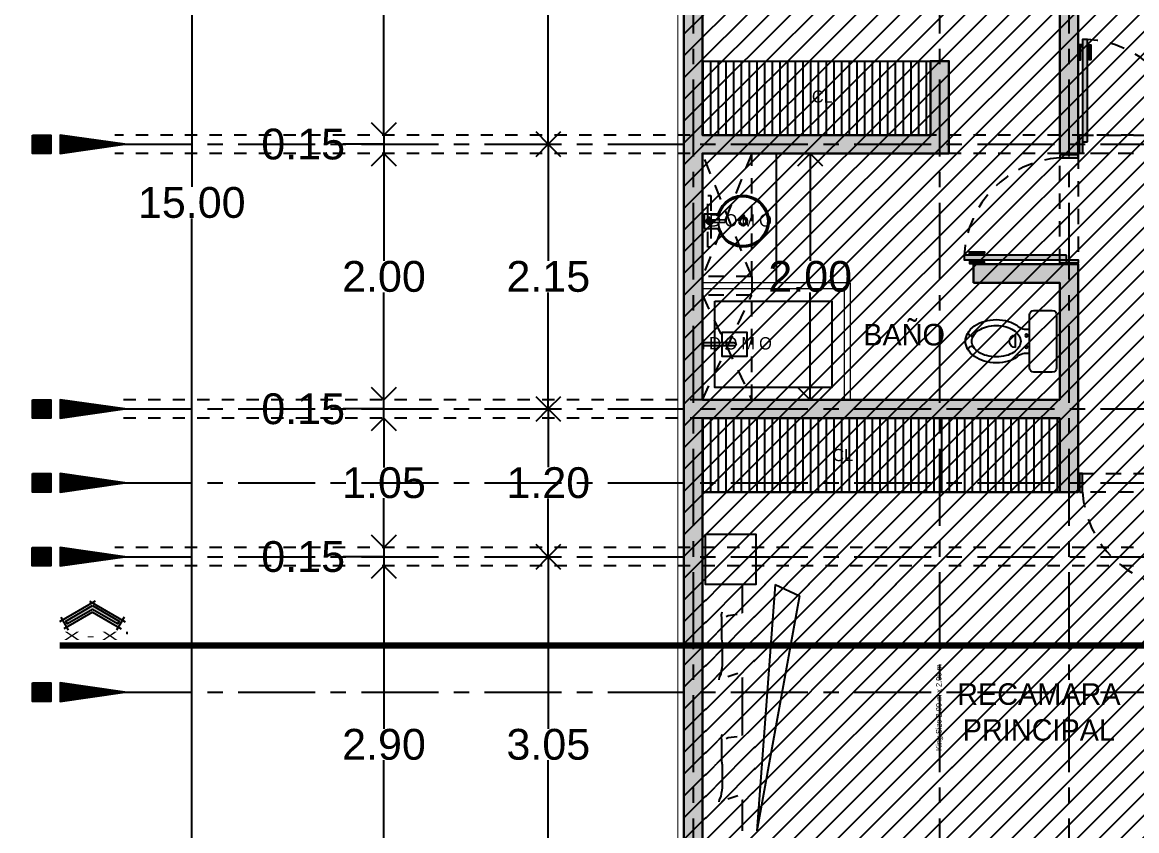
# Model space of a CAD drawing. Header units: metres. Extents: x -58 to 722, y -1100 to 345.
# Drawn here: x 88.6 to 97.65, y -491.79 to -485.22 of the extents above; entities that cross this region are included whole.
import ezdxf
from ezdxf.enums import TextEntityAlignment as Align

# ---------------------------------------------------------------- set-up
doc = ezdxf.new("R2010")
doc.units = ezdxf.units.M
doc.header["$MEASUREMENT"] = 0
doc.set_wipeout_variables(frame=1)
for name, pattern in [('ACAD_ISO07W100', [3, 0, -3]), ('CENTER2', [1.125, 0.75, -0.125, 0.125, -0.125]), ('CENTERX2', [4, 2.5, -0.5, 0.5, -0.5]), ('HIDDEN2', [0.1875, 0.125, -0.0625])]:
    doc.linetypes.add(name, pattern=pattern)
doc.layers.get('0').update_dxf_attribs({"color": 255})
doc.layers.get('DEFPOINTS').update_dxf_attribs({"color": 250})
for name, color, linetype in [('A-HATCH', 252, 'Continuous'), ('A-PROYECCIONES', 191, 'HIDDEN2'), ('FSR_ARQ_001TERRENO', 8, 'Continuous'), ('FSR_ARQ_003RELLENODEMUROS', 251, 'Continuous'), ('FSR_ARQ_007PROYECCIONES', 200, 'HIDDEN2'), ('FSR_ARQ_008MOBILIARIO', 115, 'Continuous'), ('FSR_ARQ_011MOBILIARIOSANI', 124, 'Continuous'), ('FSR_ARQ_012PUERTAS', 233, 'Continuous'), ('FSR_ARQ_014TEXTOS', 142, 'Continuous'), ('FSR_ARQ_015COTAS', 125, 'Continuous'), ('FSR_ARQ_016EJES', 135, 'CENTER2'), ('FSR_ARQ_017EJESTEXT', 135, 'Continuous'), ('FSR_ARQ_022AREAS', 110, 'Continuous'), ('FSR_ARQ_024LINEACORTE', 10, 'Continuous'), ('MOBILIARIO', 125, 'Continuous')]:
    doc.layers.add(name, color=color, linetype=linetype)
doc.layers.add('FSR_ARQ_002MURO', color=150, linetype='Continuous', lineweight=30)
doc.layers.add('FSR_ARQ_013VENTANAS', color=4, linetype='Continuous', lineweight=5)
doc.styles.add('Arial', font='arial.ttf')
doc.styles.add('ESPACIOS', font='GOTHIC.TTF')
doc.styles.add('ROMANT', font='romant.shx')
doc.styles.add('style1', font='arial.ttf')
doc.dimstyles.new('PP_PACO', dxfattribs={"dimtxt": 0.18, "dimasz": 0.075, "dimexe": 0.075, "dimexo": 0, "dimgap": 0, "dimtad": 0, "dimtih": 1, "dimtoh": 1, "dimzin": 1, "dimdsep": 46, "dimtxsty": 'style1', "dimcen": 0.15, "dimse1": 1, "dimse2": 1, "dimclrd": 256, "dimclre": 256, "dimadec": 0, "dimazin": 0, "dimtfac": 1, "dimtmove": 0, "dimatfit": 3, "dimfxl": 0.075, "dimarcsym": 0})
pattern_1 = [(0, (214.568103, -440.040968), (0.0078125, 0.015625), [0, -0.015625])]
pattern_2 = [(90, (214.5681, -440.04097), (-0.0625, 4e-18), [])]

# ---------------------------------------------------------------- blocks, each defined once
blk = doc.blocks.new('JAR-Almohada cama')
at = {"color": 0, "linetype": 'ByBlock'}
blk.add_wipeout([(-0.3039, 0.1688), (-0.2776, 0.1648), (-0.2047, 0.1648), (-0.1804, 0.1685), (-0.0134, 0.1685), (0.0109, 0.1769), (0.0352, 0.1769), (0.0451, 0.1727), (0.0127, 0.1659), (0.037, 0.1579), (0.2144, 0.1491), (0.2371, 0.1374), (0.2647, 0.1146), (0.2573, 0.093), (0.2501, 0.0405), (0.243, -0.0119), (0.2451, -0.0282), (0.2561, -0.0642), (0.2672, -0.1003), (0.2711, -0.1125), (0.2717, -0.1297), (0.2565, -0.1436), (0.2366, -0.1489), (0.0556, -0.1535), (0.0204, -0.1543), (-0.1504, -0.1459), (-0.1747, -0.1379), (-0.199, -0.1337), (-0.2233, -0.1337), (-0.2476, -0.1258), (-0.2597, -0.1014), (-0.2647, -0.0654), (-0.2696, -0.0293), (-0.2655, 0.0633), (-0.2621, 0.0701), (-0.2818, 0.1161), (-0.2898, 0.1404)], dxfattribs=at)
for points in [[(0.2611, 0.1155), (0.2371, 0.1215), (0.2129, 0.1173), (0.045, 0.1173), (0.0141, 0.1119), (-0.1683, 0.1119), (-0.1926, 0.1161), (-0.2169, 0.1199), (-0.2412, 0.1241), (-0.2655, 0.1362), (-0.2863, 0.1398)], [(-0.2612, 0.0677), (-0.2332, -0.013)], [(0.2427, -0.01), (0.233, 0.0644), (0.225, 0.0808)]]:
    blk.add_lwpolyline(points, dxfattribs=at)
blk = doc.blocks.new('JAR-Cama King')
at = {"color": 0, "linetype": 'ByBlock'}
blk.add_wipeout([(-1, -0.025), (1, -0.025), (1, -1.975), (0.9976, -1.9905), (0.9905, -2.0044), (0.9794, -2.0155), (0.9655, -2.0226), (0.95, -2.025), (-0.95, -2.025), (-0.9655, -2.0226), (-0.9794, -2.0155), (-0.9905, -2.0044), (-0.9976, -1.9905), (-1, -1.975)], dxfattribs=at)
for p, q in [((-1, -0.3265), (1, -0.3265)), ((1, -0.5893), (-1, -0.442)), ((0.9074, -0.7882), (-1, -0.442)), ((1, -0.5893), (0.9074, -0.7882))]:
    blk.add_line(p, q, dxfattribs=at)
at = {"layer": 'DEFPOINTS', "color": 0, "linetype": 'ByBlock', "insert": (0, -1.925), "char_height": 0.045, "width": 1.078932, "attachment_point": 5}
blk.add_mtext('King Size 2.00 m x 2.00 m', dxfattribs=at)
at = {"color": 0, "linetype": 'ByBlock'}
for p in [(-0.4797, -0.273), (0.5129, -0.273)]:
    blk.add_blockref('JAR-Almohada cama', p, dxfattribs=at)
blk = doc.blocks.new('WC')
for p, q in [((0.02, 0.215), (0.02, -0.215)), ((0.205, 0.25), (0.055, 0.25)), ((0.24, -0.215), (0.24, 0.215)), ((0.3534, -0.0519), (0.3534, 0.0522)), ((0.055, -0.25), (0.205, -0.25))]:
    blk.add_line(p, q)
blk.add_lwpolyline([(0.7086, 0, 0.144399), (0.6952, 0.0454, 0.107176), (0.6504, 0.09, 0.077789), (0.5892, 0.117, 0.064981), (0.51, 0.1273, 0.064981), (0.4308, 0.117, 0.077789), (0.3696, 0.09, 0.107176), (0.3248, 0.0454, 0.144399), (0.3114, 0, 0.144399), (0.3248, -0.0454, 0.107176), (0.3696, -0.09, 0.077789), (0.4308, -0.117, 0.064981), (0.51, -0.1273, 0.064981), (0.5892, -0.117, 0.077789), (0.6504, -0.09, 0.107176), (0.6952, -0.0454, 0.144399)], format="xyb", close=True)
blk.add_lwpolyline([(0.3418, -0.13, 0.072633), (0.4109, -0.1616, 0.070933), (0.51, -0.1757, 0.070933), (0.6091, -0.1616, 0.082513), (0.6868, -0.1242, 0.10681), (0.7426, -0.0637, 0.133944), (0.76, 0, 0.133944)], format="xyb")
for centre in [(0.265, 0.047), (0.265, -0.047)]:
    blk.add_circle(centre, 0.01)
for centre, radius, start, end in [((0.055, 0.215), 0.035, 90, 180), ((0.205, 0.215), 0.035, 0, 90), ((0.2687, 0.1904), 0.0949, 252.41966, 320.42385), ((0.4844, -0.0909), 0.2629, 106.22954, 122.84662), ((0.51, -0.1788), 0.3545, 90, 106.22954), ((0.51, -0.1788), 0.3545, 73.77046, 90), ((0.5356, -0.0909), 0.2629, 54.9026, 73.77046), ((0.5747, -0.0352), 0.1949, 30.51608, 54.9026), ((0.3516, 0.0002), 0.052, 271.97611, 88.02389), ((0.7094, 0.0672), 0.0261, 237.38977, 26.24718), ((0.6345, 0), 0.1255, 0, 30.51608), ((0.7094, -0.0672), 0.0261, 333.75282, 122.61023), ((0.2687, -0.1904), 0.0949, 39.57615, 107.58034), ((0.055, -0.215), 0.035, 180, 270), ((0.205, -0.215), 0.035, 270, 0)]:
    blk.add_arc(centre, radius, start, end)
blk = doc.blocks.new('ARP-PUERTA 0.90')
h = blk.add_hatch(color=256)
h.dxf.hatch_style = 1
h.paths.add_polyline_path([(0.075, 0.02), (0.075, 0.85), (0.035, 0.85), (0.035, 0.02)])
h.paths.add_polyline_path([(0.01, 0.075), (0.035, 0.075), (0.035, -0.075), (0.01, -0.075)])
h.paths.add_polyline_path([(0.89, 0.075), (0.865, 0.075), (0.865, -0.075), (0.89, -0.075)])
for points in [[(0.075, 0.02), (0.075, 0.85), (0.035, 0.85), (0.035, 0.02)], [(0.01, 0.075), (0.035, 0.075), (0.035, -0.075), (0.01, -0.075)], [(0.89, 0.075), (0.865, 0.075), (0.865, -0.075), (0.89, -0.075)]]:
    blk.add_lwpolyline(points, close=True)
for points in [[(0.0325, 0.8062), (0.0075, 0.8062), (0.0075, 0.6862), (0.02, 0.6862), (0.02, 0.7937), (0.0325, 0.7937)], [(0.035, 0.7887), (0.0325, 0.7887), (0.0325, 0.8112), (0.035, 0.8112)], [(0.075, 0.7887), (0.0775, 0.7887), (0.0775, 0.8112), (0.075, 0.8112)], [(0.0775, 0.8062), (0.1025, 0.8062), (0.1025, 0.6862), (0.09, 0.6862), (0.09, 0.7937), (0.0775, 0.7937)], [(0.01, 0.065), (0, 0.065), (0, -0.065), (0.01, -0.065)], [(0.89, 0.065), (0.9, 0.065), (0.9, -0.065), (0.89, -0.065)]]:
    blk.add_lwpolyline(points)
at = {"layer": 'A-PROYECCIONES'}
blk.add_lwpolyline([(0, 0.075), (0.9, 0.075), (0.9, -0.075), (0, -0.075)], close=True, dxfattribs=at)
blk.add_arc((0.0311, 0.0151), 0.8361, 4.11114, 86.98715, dxfattribs=at)
blk = doc.blocks.new('OVAMONO')
for p, q in [((-0.06, -0.02), (0.06, -0.02)), ((-0.06, -0.02), (-0.06, -0.1358)), ((-0.0214, -0.0591), (-0.03, -0.0591)), ((-0.0143, -0.0804), (-0.01, -0.191)), ((-0.0038, -0.0415), (-0.0038, -0.0328)), ((-0.0038, -0.0928), (-0.0038, -0.0842)), ((0.0038, -0.0415), (0.0038, -0.0328)), ((0.0038, -0.0928), (0.0038, -0.0842)), ((0.01, -0.191), (0.0143, -0.0804)), ((0.03, -0.0591), (0.0214, -0.0591)), ((0.03, -0.0666), (0.0214, -0.0666)), ((0.06, -0.02), (0.06, -0.1358)), ((-0.01, -0.191), (0.01, -0.191))]:
    blk.add_line(p, q)
at = {"linetype": 'HIDDEN2'}
blk.add_lwpolyline([(0.21, -0.0501), (-0.21, -0.0501), (-0.21, -0.0755), (0.21, -0.0755)], close=True, dxfattribs=at)
blk.add_lwpolyline([(-0.0214, -0.0666), (-0.03, -0.0666)])
for centre, radius in [((0, -0.0628), 0.00413), ((0, -0.337), 0.035), ((0, -0.337), 0.025)]:
    blk.add_circle(centre, radius)
for centre, radius, start, end in [((-0.0362, -0.0628), 0.00723, 328.46668, 31.53332), ((0, -0.0628), 0.0227, 99.59407, 170.40593), ((0, -0.0628), 0.0227, 189.59407, 260.40593), ((-0.0214, -0.0415), 0.0176, 270, 0), ((-0.0214, -0.0842), 0.0176, 0, 90), ((0, -0.0267), 0.00723, 238.46668, 301.53332), ((0, -0.0628), 0.0227, 9.59407, 80.40593), ((0.0214, -0.0415), 0.0176, 180, 270), ((0, -0.0628), 0.0227, 279.59407, 350.40593), ((0.0214, -0.0842), 0.0176, 90, 180), ((0.0362, -0.0628), 0.00723, 148.46668, 211.53332), ((0, -0.337), 0.21, 106.60315, 73.40005), ((0, -0.337), 0.2, 93.46752, 86.53382), ((0, -0.099), 0.00723, 58.46668, 121.53332)]:
    blk.add_arc(centre, radius, start, end)
blk = doc.blocks.new('ARP-REGADERA')
blk.add_wipeout([(0.04, 0), (0.04, -0.01), (0.0125, -0.01), (0.0125, -0.16), (0.1, -0.16), (0.1, -0.36), (-0.1, -0.36), (-0.1, -0.16), (-0.0125, -0.16), (-0.0125, -0.01), (-0.04, -0.01), (-0.04, 0)])
for p, q in [((-0.04, -0.01), (-0.04, 0)), ((-0.04, 0), (0.04, 0)), ((0.04, 0), (0.04, -0.01)), ((0.04, -0.01), (-0.04, -0.01)), ((-0.0125, -0.26), (-0.0125, -0.01)), ((0.0125, -0.26), (0.0125, -0.01))]:
    blk.add_line(p, q)
blk.add_lwpolyline([(-0.0125, -0.16), (-0.1, -0.16), (-0.1, -0.36), (0.1, -0.36), (0.1, -0.16), (0.0125, -0.16)])
blk.add_arc((0, -0.26), 0.0125, 180, 0)
blk = doc.blocks.new('Di-p0102')
at = {"const_width": 0.2}
blk.add_lwpolyline([(-0.8, 0), (-1, 0)], dxfattribs=at)
for points in [[(-1, 0.1), (-0.8, 0.1), (-0.8, -0.1), (-1, -0.1)], [(0, 0), (-0.7, 0.1), (-0.7, -0.1)]]:
    blk.add_lwpolyline(points, close=True)
blk.add_lwpolyline([(0, 0, 0, 0.2, 0), (-0.7, 0, 0.2, 0.2, 0)], format="xyseb")
at = {"style": 'ROMANT'}
blk.add_attdef('A', text='', height=0.6, dxfattribs=at).set_placement((-1.3, 0), align=Align.MIDDLE_RIGHT)
blk = doc.blocks.new('_Open90')
at = {"color": 0, "linetype": 'ByBlock', "lineweight": -2}
for p, q in [((-0.5, 0.5), (0, 0)), ((0, 0), (-1, 0)), ((0, 0), (-0.5, -0.5))]:
    blk.add_line(p, q, dxfattribs=at)
blk = doc.blocks.new('*D390')
at = {"layer": 'DEFPOINTS', "color": 0, "ltscale": 0.005, "transparency": 16777216}
for p in [(93.0469, -482.2615), (92.8739, -486.2115), (93.0688, -486.2115)]:
    blk.add_point(p, dxfattribs=at)
at = {"layer": 'FSR_ARQ_015COTAS', "lineweight": -2, "ltscale": 0.005, "transparency": 16777216}
for p, q in [((92.8739, -482.4615), (92.8739, -484.1088)), ((92.8739, -486.0115), (92.8739, -484.3643))]:
    blk.add_line(p, q, dxfattribs=at)
at = {"layer": 'FSR_ARQ_015COTAS', "lineweight": -2, "ltscale": 0.005, "transparency": 16777216, "xscale": 0.2, "yscale": 0.2, "zscale": 0.2}
for p, rotation in [((92.8739, -482.2615), 90), ((92.8739, -486.2115), 270)]:
    blk.add_blockref('_Open90', p, dxfattribs=dict(at, rotation=rotation))
at = {"layer": 'FSR_ARQ_015COTAS', "color": 0, "ltscale": 0.005, "transparency": 16777216, "insert": (92.8739, -484.2365), "char_height": 0.25, "attachment_point": 5, "style": 'style1'}
blk.add_mtext('3.95', dxfattribs=at)
blk = doc.blocks.new('*D391')
at = {"layer": 'DEFPOINTS', "color": 0, "ltscale": 0.005, "transparency": 16777216}
for p in [(93.0688, -486.2115), (92.8739, -488.3615), (92.9839, -488.3615)]:
    blk.add_point(p, dxfattribs=at)
at = {"layer": 'FSR_ARQ_015COTAS', "lineweight": -2, "ltscale": 0.005, "transparency": 16777216}
for p, q in [((92.8739, -486.4115), (92.8739, -487.1589)), ((92.8739, -488.1615), (92.8739, -487.4142))]:
    blk.add_line(p, q, dxfattribs=at)
at = {"layer": 'FSR_ARQ_015COTAS', "lineweight": -2, "ltscale": 0.005, "transparency": 16777216, "xscale": 0.2, "yscale": 0.2, "zscale": 0.2}
for p, rotation in [((92.8739, -486.2115), 90), ((92.8739, -488.3615), 270)]:
    blk.add_blockref('_Open90', p, dxfattribs=dict(at, rotation=rotation))
at = {"layer": 'FSR_ARQ_015COTAS', "color": 0, "ltscale": 0.005, "transparency": 16777216, "insert": (92.8739, -487.2865), "char_height": 0.25, "attachment_point": 5, "style": 'style1'}
blk.add_mtext('2.15', dxfattribs=at)
blk = doc.blocks.new('*D392')
at = {"layer": 'DEFPOINTS', "color": 0, "ltscale": 0.005, "transparency": 16777216}
for p in [(92.9839, -488.3615), (92.8739, -489.5615), (93.0356, -489.5615)]:
    blk.add_point(p, dxfattribs=at)
at = {"layer": 'FSR_ARQ_015COTAS', "lineweight": -2, "ltscale": 0.005, "transparency": 16777216}
for p, q in [((92.8739, -488.5615), (92.8739, -488.8339)), ((92.8739, -489.3615), (92.8739, -489.0892))]:
    blk.add_line(p, q, dxfattribs=at)
at = {"layer": 'FSR_ARQ_015COTAS', "lineweight": -2, "ltscale": 0.005, "transparency": 16777216, "xscale": 0.2, "yscale": 0.2, "zscale": 0.2}
for p, rotation in [((92.8739, -488.3615), 90), ((92.8739, -489.5615), 270)]:
    blk.add_blockref('_Open90', p, dxfattribs=dict(at, rotation=rotation))
at = {"layer": 'FSR_ARQ_015COTAS', "color": 0, "ltscale": 0.005, "transparency": 16777216, "insert": (92.8739, -488.9615), "char_height": 0.25, "attachment_point": 5, "style": 'style1'}
blk.add_mtext('1.20', dxfattribs=at)
blk = doc.blocks.new('*D393')
at = {"layer": 'DEFPOINTS', "color": 0, "ltscale": 0.005, "transparency": 16777216}
for p in [(93.0356, -489.5615), (92.8739, -492.6115), (92.9497, -492.6115)]:
    blk.add_point(p, dxfattribs=at)
at = {"layer": 'FSR_ARQ_015COTAS', "lineweight": -2, "ltscale": 0.005, "transparency": 16777216}
for p, q in [((92.8739, -489.7615), (92.8739, -490.9588)), ((92.8739, -492.4115), (92.8739, -491.2143))]:
    blk.add_line(p, q, dxfattribs=at)
at = {"layer": 'FSR_ARQ_015COTAS', "lineweight": -2, "ltscale": 0.005, "transparency": 16777216, "xscale": 0.2, "yscale": 0.2, "zscale": 0.2}
for p, rotation in [((92.8739, -489.5615), 90), ((92.8739, -492.6115), 270)]:
    blk.add_blockref('_Open90', p, dxfattribs=dict(at, rotation=rotation))
at = {"layer": 'FSR_ARQ_015COTAS', "color": 0, "ltscale": 0.005, "transparency": 16777216, "insert": (92.8739, -491.0865), "char_height": 0.25, "attachment_point": 5, "style": 'style1'}
blk.add_mtext('3.05', dxfattribs=at)
blk = doc.blocks.new('*D501')
at = {"layer": 'DEFPOINTS', "color": 0, "ltscale": 0.005, "transparency": 16777216}
for p in [(91.6852, -482.3365), (91.54, -486.1365), (92.0016, -486.1365)]:
    blk.add_point(p, dxfattribs=at)
at = {"layer": 'FSR_ARQ_015COTAS', "lineweight": -2, "ltscale": 0.005, "transparency": 16777216}
for p, q in [((91.54, -482.5365), (91.54, -484.1088)), ((91.54, -485.9365), (91.54, -484.3643))]:
    blk.add_line(p, q, dxfattribs=at)
at = {"layer": 'FSR_ARQ_015COTAS', "lineweight": -2, "ltscale": 0.005, "transparency": 16777216, "xscale": 0.2, "yscale": 0.2, "zscale": 0.2}
for p, rotation in [((91.54, -482.3365), 90), ((91.54, -486.1365), 270)]:
    blk.add_blockref('_Open90', p, dxfattribs=dict(at, rotation=rotation))
at = {"layer": 'FSR_ARQ_015COTAS', "color": 0, "ltscale": 0.005, "transparency": 16777216, "insert": (91.54, -484.2365), "char_height": 0.25, "attachment_point": 5, "style": 'style1'}
blk.add_mtext('3.80', dxfattribs=at)
blk = doc.blocks.new('*D502')
at = {"layer": 'DEFPOINTS', "color": 0, "ltscale": 0.005, "transparency": 16777216}
for p in [(92.0016, -486.1365), (91.54, -486.2865), (91.9967, -486.2865)]:
    blk.add_point(p, dxfattribs=at)
at = {"layer": 'FSR_ARQ_015COTAS', "lineweight": -2, "ltscale": 0.005, "transparency": 16777216}
for p, q in [((91.54, -485.9365), (91.54, -485.7365)), ((91.54, -486.1365), (91.54, -486.2865)), ((91.54, -486.1365), (91.54, -486.2865)), ((91.54, -486.2115), (91.2097, -486.2115)), ((91.54, -486.4865), (91.54, -486.6865))]:
    blk.add_line(p, q, dxfattribs=at)
at = {"layer": 'FSR_ARQ_015COTAS', "lineweight": -2, "ltscale": 0.005, "transparency": 16777216, "xscale": 0.2, "yscale": 0.2, "zscale": 0.2}
for p, rotation in [((91.54, -486.1365), 270), ((91.54, -486.2865), 90)]:
    blk.add_blockref('_Open90', p, dxfattribs=dict(at, rotation=rotation))
at = {"layer": 'FSR_ARQ_015COTAS', "color": 0, "ltscale": 0.005, "transparency": 16777216, "insert": (90.8841, -486.2115), "char_height": 0.25, "attachment_point": 5, "style": 'style1'}
blk.add_mtext('0.15', dxfattribs=at)
blk = doc.blocks.new('*D503')
at = {"layer": 'DEFPOINTS', "color": 0, "ltscale": 0.005, "transparency": 16777216}
for p in [(95.4561, -486.2865), (91.2996, -488.2865), (94.9994, -488.2865)]:
    blk.add_point(p, dxfattribs=at)
at = {"layer": 'FSR_ARQ_015COTAS', "lineweight": -2, "ltscale": 0.005, "transparency": 16777216}
for p, q in [((94.9994, -486.4865), (94.9994, -487.1589)), ((94.9994, -488.0865), (94.9994, -487.4142))]:
    blk.add_line(p, q, dxfattribs=at)
at = {"layer": 'FSR_ARQ_015COTAS', "lineweight": -2, "ltscale": 0.005, "transparency": 16777216, "xscale": 0.2, "yscale": 0.2, "zscale": 0.2}
for p, rotation in [((94.9994, -486.2865), 90), ((94.9994, -488.2865), 270)]:
    blk.add_blockref('_Open90', p, dxfattribs=dict(at, rotation=rotation))
at = {"layer": 'FSR_ARQ_015COTAS', "color": 0, "ltscale": 0.005, "transparency": 16777216, "insert": (94.9994, -487.2865), "char_height": 0.25, "attachment_point": 5, "style": 'style1'}
blk.add_mtext('2.00', dxfattribs=at)
blk = doc.blocks.new('*D504')
at = {"layer": 'DEFPOINTS', "color": 0, "ltscale": 0.005, "transparency": 16777216}
for p in [(92.0568, -489.4865), (91.54, -489.6365), (92.033, -489.6365)]:
    blk.add_point(p, dxfattribs=at)
at = {"layer": 'FSR_ARQ_015COTAS', "lineweight": -2, "ltscale": 0.005, "transparency": 16777216}
for p, q in [((91.54, -489.2865), (91.54, -489.0865)), ((91.54, -489.4865), (91.54, -489.6365)), ((91.54, -489.4865), (91.54, -489.6365)), ((91.54, -489.5615), (91.2097, -489.5615)), ((91.54, -489.8365), (91.54, -490.0365))]:
    blk.add_line(p, q, dxfattribs=at)
at = {"layer": 'FSR_ARQ_015COTAS', "lineweight": -2, "ltscale": 0.005, "transparency": 16777216, "xscale": 0.2, "yscale": 0.2, "zscale": 0.2}
for p, rotation in [((91.54, -489.4865), 270), ((91.54, -489.6365), 90)]:
    blk.add_blockref('_Open90', p, dxfattribs=dict(at, rotation=rotation))
at = {"layer": 'FSR_ARQ_015COTAS', "color": 0, "ltscale": 0.005, "transparency": 16777216, "insert": (90.8841, -489.5615), "char_height": 0.25, "attachment_point": 5, "style": 'style1'}
blk.add_mtext('0.15', dxfattribs=at)
blk = doc.blocks.new('*D505')
at = {"layer": 'DEFPOINTS', "color": 0, "ltscale": 0.005, "transparency": 16777216}
for p in [(92.033, -489.6365), (91.54, -492.5365), (92.1342, -492.5365)]:
    blk.add_point(p, dxfattribs=at)
at = {"layer": 'FSR_ARQ_015COTAS', "lineweight": -2, "ltscale": 0.005, "transparency": 16777216}
for p, q in [((91.54, -489.8365), (91.54, -490.9589)), ((91.54, -492.3365), (91.54, -491.2142))]:
    blk.add_line(p, q, dxfattribs=at)
at = {"layer": 'FSR_ARQ_015COTAS', "lineweight": -2, "ltscale": 0.005, "transparency": 16777216, "xscale": 0.2, "yscale": 0.2, "zscale": 0.2}
for p, rotation in [((91.54, -489.6365), 90), ((91.54, -492.5365), 270)]:
    blk.add_blockref('_Open90', p, dxfattribs=dict(at, rotation=rotation))
at = {"layer": 'FSR_ARQ_015COTAS', "color": 0, "ltscale": 0.005, "transparency": 16777216, "insert": (91.54, -491.0865), "char_height": 0.25, "attachment_point": 5, "style": 'style1'}
blk.add_mtext('2.90', dxfattribs=at)
blk = doc.blocks.new('*D508')
at = {"layer": 'DEFPOINTS', "color": 0, "ltscale": 0.005, "transparency": 16777216}
for p in [(89.9798, -479.186), (93.9248, -479.186), (93.9248, -494.186)]:
    blk.add_point(p, dxfattribs=at)
at = {"layer": 'FSR_ARQ_015COTAS', "lineweight": -2, "ltscale": 0.005, "transparency": 16777216}
for p, q in [((89.9798, -479.386), (89.9798, -486.5584)), ((89.9798, -493.986), (89.9798, -486.8137))]:
    blk.add_line(p, q, dxfattribs=at)
at = {"layer": 'FSR_ARQ_015COTAS', "lineweight": -2, "ltscale": 0.005, "transparency": 16777216, "xscale": 0.2, "yscale": 0.2, "zscale": 0.2}
for p, rotation in [((89.9798, -479.186), 90), ((89.9798, -494.186), 270)]:
    blk.add_blockref('_Open90', p, dxfattribs=dict(at, rotation=rotation))
at = {"layer": 'FSR_ARQ_015COTAS', "color": 0, "ltscale": 0.005, "transparency": 16777216, "insert": (89.9798, -486.686), "char_height": 0.25, "attachment_point": 5, "style": 'style1'}
blk.add_mtext('15.00', dxfattribs=at)
blk = doc.blocks.new('*D586')
at = {"layer": 'DEFPOINTS', "color": 0, "ltscale": 0.005, "transparency": 16777216}
for p in [(91.54, -488.4365), (91.7405, -488.4365), (92.0568, -489.4865)]:
    blk.add_point(p, dxfattribs=at)
at = {"layer": 'FSR_ARQ_015COTAS', "lineweight": -2, "ltscale": 0.005, "transparency": 16777216}
for p, q in [((91.54, -488.6365), (91.54, -488.8339)), ((91.54, -489.2865), (91.54, -489.0892))]:
    blk.add_line(p, q, dxfattribs=at)
at = {"layer": 'FSR_ARQ_015COTAS', "lineweight": -2, "ltscale": 0.005, "transparency": 16777216, "xscale": 0.2, "yscale": 0.2, "zscale": 0.2}
for p, rotation in [((91.54, -488.4365), 90), ((91.54, -489.4865), 270)]:
    blk.add_blockref('_Open90', p, dxfattribs=dict(at, rotation=rotation))
at = {"layer": 'FSR_ARQ_015COTAS', "color": 0, "ltscale": 0.005, "transparency": 16777216, "insert": (91.54, -488.9615), "char_height": 0.25, "attachment_point": 5, "style": 'style1'}
blk.add_mtext('1.05', dxfattribs=at)
blk = doc.blocks.new('*D587')
at = {"layer": 'DEFPOINTS', "color": 0, "ltscale": 0.005, "transparency": 16777216}
for p in [(91.54, -488.2865), (91.7405, -488.2865), (91.7405, -488.4365)]:
    blk.add_point(p, dxfattribs=at)
at = {"layer": 'FSR_ARQ_015COTAS', "lineweight": -2, "ltscale": 0.005, "transparency": 16777216}
for p, q in [((91.54, -488.0865), (91.54, -487.8865)), ((91.54, -488.3615), (91.2097, -488.3615)), ((91.54, -488.4365), (91.54, -488.2865)), ((91.54, -488.4365), (91.54, -488.2865)), ((91.54, -488.6365), (91.54, -488.8365))]:
    blk.add_line(p, q, dxfattribs=at)
at = {"layer": 'FSR_ARQ_015COTAS', "lineweight": -2, "ltscale": 0.005, "transparency": 16777216, "xscale": 0.2, "yscale": 0.2, "zscale": 0.2}
for p, rotation in [((91.54, -488.2865), 270), ((91.54, -488.4365), 90)]:
    blk.add_blockref('_Open90', p, dxfattribs=dict(at, rotation=rotation))
at = {"layer": 'FSR_ARQ_015COTAS', "color": 0, "ltscale": 0.005, "transparency": 16777216, "insert": (90.8841, -488.3615), "char_height": 0.25, "attachment_point": 5, "style": 'style1'}
blk.add_mtext('0.15', dxfattribs=at)
blk = doc.blocks.new('*D588')
at = {"layer": 'DEFPOINTS', "color": 0, "ltscale": 0.005, "transparency": 16777216}
for p in [(91.54, -486.2865), (91.91, -486.2865), (91.7405, -488.2865)]:
    blk.add_point(p, dxfattribs=at)
at = {"layer": 'FSR_ARQ_015COTAS', "lineweight": -2, "ltscale": 0.005, "transparency": 16777216}
for p, q in [((91.54, -486.4865), (91.54, -487.1589)), ((91.54, -488.0865), (91.54, -487.4142))]:
    blk.add_line(p, q, dxfattribs=at)
at = {"layer": 'FSR_ARQ_015COTAS', "lineweight": -2, "ltscale": 0.005, "transparency": 16777216, "xscale": 0.2, "yscale": 0.2, "zscale": 0.2}
for p, rotation in [((91.54, -486.2865), 90), ((91.54, -488.2865), 270)]:
    blk.add_blockref('_Open90', p, dxfattribs=dict(at, rotation=rotation))
at = {"layer": 'FSR_ARQ_015COTAS', "color": 0, "ltscale": 0.005, "transparency": 16777216, "insert": (91.54, -487.2865), "char_height": 0.25, "attachment_point": 5, "style": 'style1'}
blk.add_mtext('2.00', dxfattribs=at)
blk = doc.blocks.new('Flecha_1')
blk.add_hatch(color=256).paths.add_polyline_path([(0, 0.00076), (0.00304, -0.001), (0.00285, -0.00132), (0, 0.00032), (-0.00285, -0.00132), (-0.00304, -0.001)])
for p, q in [((0.00032, 0.00127), (-0.00375, -0.00108)), ((0, 0), (-0.00328, -0.00189)), ((-0.00032, 0.00127), (0.00375, -0.00108)), ((0, 0), (0.00328, -0.00189)), ((-0.00361, -0.00057), (-0.00277, -0.00203)), ((0.00361, -0.00057), (0.00277, -0.00203))]:
    blk.add_line(p, q)
blk.add_lwpolyline([(0, 0.00076), (0.00304, -0.001), (0.00285, -0.00132), (0, 0.00032), (-0.00285, -0.00132), (-0.00304, -0.001)], close=True)
blk = doc.blocks.new('Acceso')
at = {"xscale": 2.4, "yscale": 2.4, "zscale": 2.4}
blk.add_blockref('Flecha_1', (0, -0.0026), dxfattribs=at)
at = {"style": 'Arial', "flags": 8}
for width, p, p2 in [(1.355995, (-0.009, -0.0102), (0.009, -0.0102)), (8.566837, (-0.009, -0.0132), (0.009, -0.0132))]:
    blk.add_attdef('A', text='', height=0.00225, dxfattribs=dict(at, width=width)).set_placement(p, p2, align=Align.FIT)

msp = doc.modelspace()

# ---------------------------------------------------------------- hatches: boundary and pattern name
at = {"layer": 'FSR_ARQ_003RELLENODEMUROS', "ltscale": 5}
h = msp.add_hatch(dxfattribs=at)
h.set_pattern_fill('DOTS', color=256, scale=0.25)
h.set_pattern_definition(pattern_1)
h.paths.add_polyline_path([(96.1248, -485.5365), (95.9748, -485.5365), (95.9748, -486.1365), (94.1248, -486.1365), (94.1248, -482.3365), (94.1748, -482.3365), (94.1748, -482.1865), (93.9748, -482.1865), (93.9748, -493.2865), (94.1248, -493.2865), (94.1248, -488.4365), (97.0248, -488.4365), (97.0248, -489.0365), (97.1748, -489.0365), (97.1748, -487.1865), (96.3248, -487.1865), (96.3248, -487.3365), (97.0248, -487.3365), (97.0248, -488.2865), (94.1248, -488.2865), (94.1248, -486.2865), (96.1248, -486.2865)])
h = msp.add_hatch(dxfattribs=at)
h.set_pattern_fill('DOTS', color=256, scale=0.25)
h.set_pattern_definition(pattern_1)
h.paths.add_polyline_path([(97.1748, -482.1865), (97.0248, -482.1865), (97.0248, -486.2865), (97.1748, -486.2865)])
at = {"layer": 'FSR_ARQ_008MOBILIARIO'}
h = msp.add_hatch(dxfattribs=at)
h.set_pattern_fill('LINE', color=256, scale=0.5, angle=90, style=0)
h.set_pattern_definition(pattern_2)
h.paths.add_polyline_path([(94.1248, -485.5365), (95.9748, -485.5365), (95.9748, -486.1365), (94.1248, -486.1365)])
edge = h.paths.add_edge_path()
edge.add_line((94.1248, -485.5365), (95.9748, -485.5365))
h = msp.add_hatch(dxfattribs=at)
h.set_pattern_fill('LINE', color=256, scale=0.5, angle=90, style=0)
h.set_pattern_definition(pattern_2)
h.paths.add_polyline_path([(94.1248, -488.4365), (97.0248, -488.4365), (97.0248, -489.0365), (94.1248, -489.0365)])

# ---------------------------------------------------------------- linework, layer by layer
at = {"layer": 'A-HATCH'}
msp.add_lwpolyline([(94.2248, -487.4865), (95.1748, -487.4865), (95.1748, -488.1865), (94.2248, -488.1865)], close=True, dxfattribs=at)
at = {"layer": 'A-PROYECCIONES'}
for p, q in [((94.5248, -487.2865), (94.5248, -486.2865)), ((94.5248, -487.2865), (94.1248, -487.2865)), ((94.5248, -487.2865), (94.5248, -487.4365)), ((94.5248, -487.4365), (94.1248, -487.4365)), ((94.5248, -488.2865), (94.5248, -487.4365))]:
    msp.add_line(p, q, dxfattribs=at)
at = {"layer": 'DEFPOINTS', "linetype": 'ACAD_ISO07W100', "ltscale": 0.005}
for p, q in [((104.4248, -486.1365), (89.3562, -486.1365)), ((104.4248, -486.2865), (89.3562, -486.2865)), ((94.1248, -488.2865), (89.3562, -488.2865)), ((94.1248, -488.4365), (89.3562, -488.4365)), ((98.2248, -489.4865), (89.3562, -489.4865)), ((98.2248, -489.6365), (89.3562, -489.6365))]:
    msp.add_line(p, q, dxfattribs=at)
at = {"layer": 'FSR_ARQ_001TERRENO', "const_width": 0.01}
msp.add_lwpolyline([(93.9248, -494.186), (93.9248, -479.186), (101.9248, -479.186), (101.9248, -494.186)], close=True, dxfattribs=at)
at = {"layer": 'FSR_ARQ_002MURO'}
msp.add_lwpolyline([(96.3248, -487.3365), (97.0248, -487.3365), (97.0248, -488.2865), (94.1248, -488.2865), (94.1248, -486.2865), (96.1248, -486.2865), (96.1248, -485.5365), (95.9748, -485.5365), (95.9748, -486.1365), (94.1248, -486.1365), (94.1248, -482.3365), (94.1748, -482.3365), (94.1748, -482.1865), (93.9748, -482.1865), (93.9748, -493.2865), (94.1248, -493.2865), (94.1248, -488.4365), (97.0248, -488.4365), (97.0248, -489.0365), (97.1748, -489.0365), (97.1748, -487.1865), (96.3248, -487.1865)], close=True, dxfattribs=at)
at = {"layer": 'FSR_ARQ_002MURO', "ltscale": 0.005}
msp.add_lwpolyline([(97.0248, -482.1865), (97.0248, -486.2865), (97.1748, -486.2865), (97.1748, -482.1865)], close=True, dxfattribs=at)
at = {"layer": 'FSR_ARQ_007PROYECCIONES'}
for p, q in [((94.5248, -487.2865), (94.1248, -486.2865)), ((94.5248, -486.2865), (94.1248, -487.2865))]:
    msp.add_line(p, q, dxfattribs=at)
at = {"layer": 'FSR_ARQ_008MOBILIARIO'}
for p, q in [((94.1248, -485.5365), (95.9748, -485.5365)), ((94.1248, -489.0365), (97.0248, -489.0365))]:
    msp.add_line(p, q, dxfattribs=at)
at = {"layer": 'FSR_ARQ_011MOBILIARIOSANI'}
msp.add_line((94.7248, -487.3365), (94.7248, -486.2865), dxfattribs=at)
at = {"layer": 'FSR_ARQ_013VENTANAS'}
for p, q in [((95.3248, -487.3365), (94.1248, -487.3365)), ((95.3248, -487.3365), (95.3248, -488.2865)), ((95.2748, -487.3865), (94.1248, -487.3865)), ((95.2748, -487.3865), (95.2748, -488.2865))]:
    msp.add_line(p, q, dxfattribs=at)
at = {"layer": 'FSR_ARQ_016EJES', "linetype": 'CENTERX2', "ltscale": 0.25}
for p, q in [((94.0498, -476.686), (94.0498, -496.2449)), ((97.0998, -476.686), (97.0998, -496.2449)), ((89.3562, -486.2115), (104.4248, -486.2115)), ((89.3562, -488.3615), (104.4248, -488.3615)), ((89.3562, -488.9615), (104.4248, -488.9615)), ((89.3562, -489.5615), (104.4248, -489.5615))]:
    msp.add_line(p, q, dxfattribs=at)
at = {"layer": 'MOBILIARIO'}
for points in [[(94.1248, -485.5365), (95.9748, -485.5365), (95.9748, -486.1365), (94.1248, -486.1365)], [(94.1248, -488.4365), (97.0248, -488.4365), (97.0248, -489.0365), (94.1248, -489.0365)]]:
    msp.add_lwpolyline(points, close=True, dxfattribs=at)

# ---------------------------------------------------------------- block references
at = {"layer": 'FSR_ARQ_011MOBILIARIOSANI', "xscale": -1, "rotation": 90}
msp.add_blockref('OVAMONO', (94.1176, -486.8365), dxfattribs=at)
at = {"layer": 'FSR_ARQ_011MOBILIARIOSANI', "xscale": -1}
msp.add_blockref('WC', (97.0198, -487.8115), dxfattribs=at)
at = {"layer": 'FSR_ARQ_012PUERTAS'}
msp.add_blockref('ARP-PUERTA 0.90', (97.1748, -486.2115), dxfattribs=at)
for p, rotation in [((97.0998, -487.1865), 89.99999999999999), ((98.0748, -488.9615), 180)]:
    msp.add_blockref('ARP-PUERTA 0.90', p, dxfattribs=dict(at, rotation=rotation))
at = {"layer": 'FSR_ARQ_017EJESTEXT', "lineweight": 0}
ref = msp.add_blockref('Di-p0102', (89.4361, -486.2115), dxfattribs=dict(at, xscale=0.75, yscale=0.75, zscale=0.75))
ref.add_attrib('A', '5', dxfattribs={"layer": '0', "height": 0.35, "style": 'ROMANT'}).set_placement((88.4825, -486.2115), align=Align.MIDDLE_RIGHT)
ref = msp.add_blockref('Di-p0102', (89.4361, -488.3615), dxfattribs=dict(at, xscale=0.75, yscale=0.75, zscale=0.75))
ref.add_attrib('A', '6', dxfattribs={"layer": '0', "height": 0.35, "style": 'ROMANT'}).set_placement((88.4825, -488.3615), align=Align.MIDDLE_RIGHT)
ref = msp.add_blockref('Di-p0102', (89.4361, -488.9615), dxfattribs=dict(at, xscale=0.75, yscale=0.75, zscale=0.75))
ref.add_attrib('A', '7', dxfattribs={"layer": '0', "height": 0.35, "style": 'ROMANT'}).set_placement((88.4825, -488.9615), align=Align.MIDDLE_RIGHT)
ref = msp.add_blockref('Di-p0102', (89.4356, -489.5616), dxfattribs=dict(at, xscale=0.75, yscale=0.75, zscale=0.75))
ref.add_attrib('A', '8', dxfattribs={"layer": '0', "height": 0.35, "style": 'ROMANT'}).set_placement((88.482, -489.5616), align=Align.MIDDLE_RIGHT)
ref = msp.add_blockref('Di-p0102', (89.4361, -490.6615), dxfattribs=dict(at, xscale=0.75, yscale=0.75, zscale=0.75))
ref.add_attrib('A', '9', dxfattribs={"layer": '0', "height": 0.35, "style": 'ROMANT'}).set_placement((88.4825, -490.6615), align=Align.MIDDLE_RIGHT)
at = {"layer": 'FSR_ARQ_024LINEACORTE', "linetype": 'CENTER2'}
ref = msp.add_blockref('Acceso', (89.1732, -489.9353), dxfattribs=dict(at, xscale=29.61699996122224, yscale=29.61699996122224, zscale=29.61699996122224))
ref.add_attrib('A', "X - X '", dxfattribs={"layer": '0', "height": 0.06664, "style": 'Arial', "width": 2.127721}).set_placement((88.9402, -490.2373), (89.4733, -490.2373), align=Align.FIT)

# ---------------------------------------------------------------- texts
at = {"layer": 'FSR_ARQ_014TEXTOS', "style": 'ESPACIOS'}
for s, width, gutter_width, insert, char_height, attachment_point in [('CL', 0.185011, 0.2957, (95.0136, -485.8742), 0.09857, 7), ('\\pxqc;{\\T1.3;DOMO}', 0.87446, 0.75, (94.0122, -486.7797), 0.1, 1), ('BAÑO', 0.846152, 0.525, (96.0934, -487.8478), 0.175, 9), ('CL', 0.185011, 0.2957, (95.1797, -488.7862), 0.09857, 7), ('\\pxqc;RECAMARA PRINCIPAL', 2.223893, 0.525, (97.9675, -491.0584), 0.175, 9)]:
    msp.add_mtext_dynamic_manual_height_columns(s, width=width, gutter_width=gutter_width, heights=[0], dxfattribs=dict(at, insert=insert, char_height=char_height, attachment_point=attachment_point))

# ---------------------------------------------------------------- dimensions: what is measured, and where the dimension line sits
at = {"layer": 'FSR_ARQ_015COTAS', "ltscale": 0.005}
for base, p1, p2, picture, middle in [((89.9798, -479.186), (93.9248, -494.186), (93.9248, -479.186), '*D508', (89.9798, -486.686)), ((92.8739, -486.2115), (93.0469, -482.2615), (93.0688, -486.2115), '*D390', (92.8739, -484.2365)), ((91.54, -486.1365), (91.6852, -482.3365), (92.0016, -486.1365), '*D501', (91.54, -484.2365)), ((91.54, -486.2865), (92.0016, -486.1365), (91.9967, -486.2865), '*D502', (91.2097, -486.2115)), ((91.54, -486.2865), (91.7405, -488.2865), (91.91, -486.2865), '*D588', (91.54, -487.2865)), ((92.8739, -488.3615), (93.0688, -486.2115), (92.9839, -488.3615), '*D391', (92.8739, -487.2865)), ((91.54, -488.2865), (91.7405, -488.4365), (91.7405, -488.2865), '*D587', (91.2097, -488.3615)), ((92.8739, -489.5615), (92.9839, -488.3615), (93.0356, -489.5615), '*D392', (92.8739, -488.9615)), ((91.54, -488.4365), (92.0568, -489.4865), (91.7405, -488.4365), '*D586', (91.54, -488.9615)), ((91.54, -489.6365), (92.0568, -489.4865), (92.033, -489.6365), '*D504', (91.2097, -489.5615)), ((91.54, -492.5365), (92.033, -489.6365), (92.1342, -492.5365), '*D505', (91.54, -491.0865)), ((92.8739, -492.6115), (93.0356, -489.5615), (92.9497, -492.6115), '*D393', (92.8739, -491.0865))]:
    dim = msp.add_linear_dim(base=base, p1=p1, p2=p2, angle=90, dimstyle='PP_PACO', override={"dimtxt": 0.25, "dimasz": 0.2, "dimblk1": 'Open90', "dimblk2": 'Open90', "dimsah": 1, "dimtmove": 1, "dimfxlon": 1}, dxfattribs=at)
    dim.commit()
    dim.dimension.update_dxf_attribs({"geometry": picture, "text_midpoint": middle})

# ---------------------------------------------------------------- next in the draw order: block references
at = {"layer": 'FSR_ARQ_008MOBILIARIO', "rotation": 89.99999999999999}
msp.add_blockref('JAR-Cama King', (94.1248, -490.7865), dxfattribs=at)
at = {"layer": 'FSR_ARQ_011MOBILIARIOSANI', "xscale": -1, "rotation": 90}
msp.add_blockref('ARP-REGADERA', (94.1248, -487.8365), dxfattribs=at)

# ---------------------------------------------------------------- next in the draw order: hatches: boundary and pattern name
at = {"layer": 'FSR_ARQ_022AREAS', "ltscale": 0.005}
h = msp.add_hatch(dxfattribs=at)
h.set_pattern_fill('ANSI31', color=256)
h.set_pattern_definition([(45, (25.98174, 0), (-0.088388348, 0.088388348), [])])
h.paths.add_polyline_path([(93.9748, -481.5865), (93.9748, -493.2865), (99.5248, -493.2865), (99.5248, -492.6865), (101.8748, -492.6865), (101.8748, -481.5865)])

# ---------------------------------------------------------------- next in the draw order: linework, layer by layer
at = {"layer": 'FSR_ARQ_007PROYECCIONES'}
for p, q in [((94.1248, -488.2865), (94.5248, -487.4365)), ((94.1248, -487.4365), (94.5248, -488.2865))]:
    msp.add_line(p, q, dxfattribs=at)
at = {"layer": 'FSR_ARQ_008MOBILIARIO'}
msp.add_lwpolyline([(94.1498, -489.3768), (94.5595, -489.3768), (94.5595, -489.7865), (94.1498, -489.7865)], close=True, dxfattribs=at)
at = {"layer": 'FSR_ARQ_011MOBILIARIOSANI'}
msp.add_lwpolyline([(94.2248, -487.4865), (95.1748, -487.4865), (95.1748, -488.1865), (94.2248, -488.1865)], close=True, dxfattribs=at)
at = {"layer": 'FSR_ARQ_016EJES', "linetype": 'CENTERX2', "ltscale": 0.25}
for p, q in [((96.0498, -476.686), (96.0498, -496.2449)), ((89.3562, -490.6615), (104.4248, -490.6615))]:
    msp.add_line(p, q, dxfattribs=at)
at = {"layer": 'FSR_ARQ_022AREAS', "ltscale": 0.005}
msp.add_lwpolyline([(93.9748, -481.5865), (93.9748, -493.2865), (99.5248, -493.2865), (99.5248, -492.6865), (101.8748, -492.6865), (101.8748, -481.5865), (93.9748, -481.5865)], dxfattribs=at)
at = {"layer": 'FSR_ARQ_024LINEACORTE', "linetype": 'CENTER2', "const_width": 0.05}
msp.add_lwpolyline([(88.9066, -490.2821), (105.2255, -490.2821)], dxfattribs=at)

# ---------------------------------------------------------------- next in the draw order: texts
at = {"layer": 'FSR_ARQ_014TEXTOS', "insert": (94.0122, -487.7782), "char_height": 0.1, "attachment_point": 1, "style": 'ESPACIOS'}
msp.add_mtext_dynamic_manual_height_columns('\\pxqc;{\\T1.3;DOMO}', width=0.87446, gutter_width=0.75, heights=[0], dxfattribs=at)

# ---------------------------------------------------------------- next in the draw order: dimensions: what is measured, and where the dimension line sits
at = {"layer": 'FSR_ARQ_015COTAS', "ltscale": 0.005}
dim = msp.add_linear_dim(base=(94.9994, -488.2865), p1=(95.4561, -486.2865), p2=(91.2996, -488.2865), angle=90, dimstyle='PP_PACO', override={"dimtxt": 0.25, "dimasz": 0.2, "dimblk1": 'Open90', "dimblk2": 'Open90', "dimsah": 1, "dimtmove": 1, "dimfxlon": 1}, dxfattribs=at)
dim.commit()
dim.dimension.update_dxf_attribs({"geometry": '*D503', "text_midpoint": (94.9994, -487.2865)})

doc.saveas('drawing.dxf')
